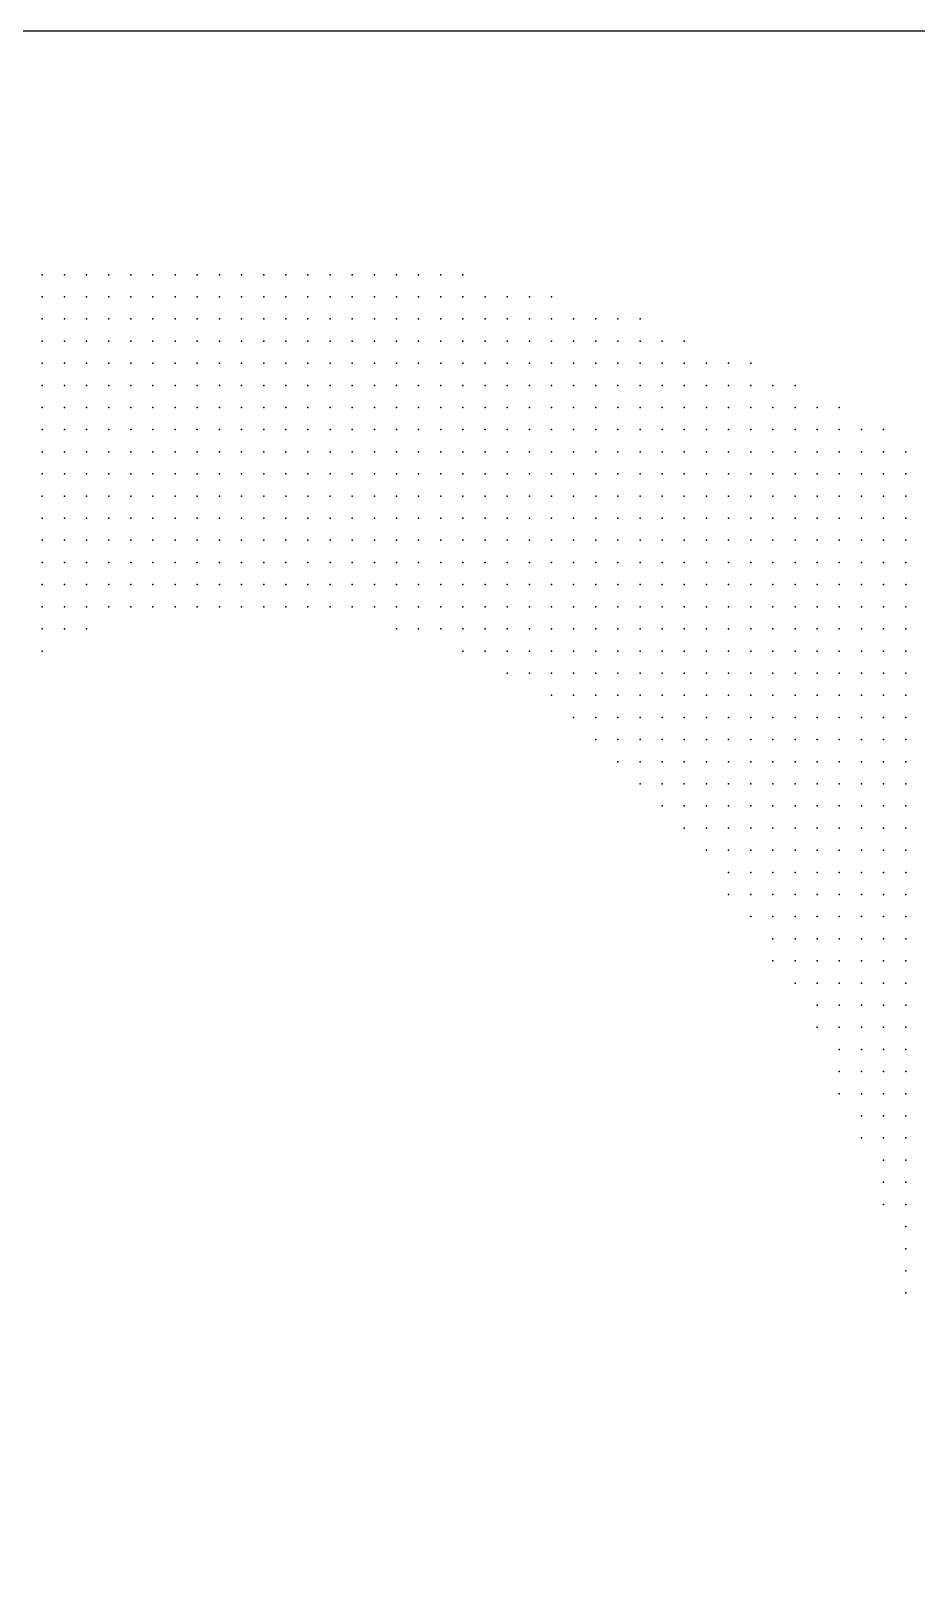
# Model space of a CAD drawing. Header units: millimetres. Extents: x 2848 to 6961, y 1568 to 7914.
# Drawn here: x 3508.8 to 3548.8, y 1649.8 to 1720.3 of the extents above; entities that cross this region are included whole.
import ezdxf

# ---------------------------------------------------------------- set-up
doc = ezdxf.new("R2010")
doc.units = ezdxf.units.MM
doc.header["$PDSIZE"] = -2

msp = doc.modelspace()

# ---------------------------------------------------------------- linework, layer by layer
msp.add_lwpolyline([(3448.282, 1580.289), (3588.282, 1580.289), (3588.282, 1720.289), (3448.282, 1720.289)], close=True)
at = {"color": 240, "true_color": 0xff1a2e}
for p in [(3509.282, 1709.289), (3510.282, 1709.289), (3511.282, 1709.289), (3512.282, 1709.289), (3513.282, 1709.289), (3514.282, 1709.289), (3515.282, 1709.289), (3516.282, 1709.289), (3517.282, 1709.289), (3518.282, 1709.289), (3519.282, 1709.289), (3520.282, 1709.289), (3521.282, 1709.289), (3522.282, 1709.289), (3523.282, 1709.289), (3524.282, 1709.289), (3525.282, 1709.289), (3526.282, 1709.289), (3527.282, 1709.289), (3528.282, 1709.289), (3509.282, 1708.289), (3510.282, 1708.289), (3511.282, 1708.289), (3512.282, 1708.289), (3513.282, 1708.289), (3514.282, 1708.289), (3515.282, 1708.289), (3516.282, 1708.289), (3517.282, 1708.289), (3518.282, 1708.289), (3519.282, 1708.289), (3520.282, 1708.289), (3521.282, 1708.289), (3522.282, 1708.289), (3523.282, 1708.289), (3524.282, 1708.289), (3525.282, 1708.289), (3526.282, 1708.289), (3527.282, 1708.289), (3528.282, 1708.289), (3529.282, 1708.289), (3530.282, 1708.289), (3531.282, 1708.289), (3532.282, 1708.289), (3509.282, 1707.289), (3510.282, 1707.289), (3511.282, 1707.289), (3512.282, 1707.289), (3513.282, 1707.289), (3514.282, 1707.289), (3515.282, 1707.289), (3516.282, 1707.289), (3517.282, 1707.289), (3518.282, 1707.289), (3519.282, 1707.289), (3520.282, 1707.289), (3521.282, 1707.289), (3522.282, 1707.289), (3523.282, 1707.289), (3524.282, 1707.289), (3525.282, 1707.289), (3526.282, 1707.289), (3527.282, 1707.289), (3528.282, 1707.289), (3529.282, 1707.289), (3530.282, 1707.289), (3531.282, 1707.289), (3532.282, 1707.289), (3533.282, 1707.289), (3534.282, 1707.289), (3535.282, 1707.289), (3536.282, 1707.289), (3509.282, 1706.289), (3510.282, 1706.289), (3511.282, 1706.289), (3512.282, 1706.289), (3513.282, 1706.289), (3514.282, 1706.289), (3515.282, 1706.289), (3516.282, 1706.289), (3517.282, 1706.289), (3518.282, 1706.289), (3519.282, 1706.289), (3520.282, 1706.289), (3521.282, 1706.289), (3522.282, 1706.289), (3523.282, 1706.289), (3524.282, 1706.289), (3525.282, 1706.289), (3526.282, 1706.289), (3527.282, 1706.289), (3528.282, 1706.289), (3529.282, 1706.289), (3530.282, 1706.289), (3531.282, 1706.289), (3532.282, 1706.289), (3533.282, 1706.289), (3534.282, 1706.289), (3535.282, 1706.289), (3536.282, 1706.289), (3537.282, 1706.289), (3538.282, 1706.289), (3509.282, 1705.289), (3510.282, 1705.289), (3511.282, 1705.289), (3512.282, 1705.289), (3513.282, 1705.289), (3514.282, 1705.289), (3515.282, 1705.289), (3516.282, 1705.289), (3517.282, 1705.289), (3518.282, 1705.289), (3519.282, 1705.289), (3520.282, 1705.289), (3521.282, 1705.289), (3522.282, 1705.289), (3523.282, 1705.289), (3524.282, 1705.289), (3525.282, 1705.289), (3526.282, 1705.289), (3527.282, 1705.289), (3528.282, 1705.289), (3529.282, 1705.289), (3530.282, 1705.289), (3531.282, 1705.289), (3532.282, 1705.289), (3533.282, 1705.289), (3534.282, 1705.289), (3535.282, 1705.289), (3536.282, 1705.289), (3537.282, 1705.289), (3538.282, 1705.289), (3539.282, 1705.289), (3540.282, 1705.289), (3541.282, 1705.289), (3510.282, 1704.289), (3512.282, 1704.289), (3513.282, 1704.289), (3514.282, 1704.289), (3515.282, 1704.289), (3517.282, 1704.289), (3518.282, 1704.289), (3519.282, 1704.289), (3520.282, 1704.289), (3521.282, 1704.289), (3523.282, 1704.289), (3526.282, 1704.289), (3528.282, 1704.289), (3530.282, 1704.289), (3536.282, 1704.289), (3537.282, 1704.289), (3538.282, 1704.289), (3539.282, 1704.289), (3540.282, 1704.289), (3541.282, 1704.289), (3542.282, 1704.289), (3543.282, 1704.289), (3509.282, 1703.289), (3510.282, 1703.289), (3511.282, 1703.289), (3512.282, 1703.289), (3513.282, 1703.289), (3514.282, 1703.289), (3515.282, 1703.289), (3516.282, 1703.289), (3517.282, 1703.289), (3518.282, 1703.289), (3519.282, 1703.289), (3520.282, 1703.289), (3522.282, 1703.289), (3536.282, 1703.289), (3537.282, 1703.289), (3538.282, 1703.289), (3539.282, 1703.289), (3540.282, 1703.289), (3541.282, 1703.289), (3542.282, 1703.289), (3543.282, 1703.289), (3544.282, 1703.289), (3545.282, 1703.289), (3509.282, 1702.289), (3510.282, 1702.289), (3511.282, 1702.289), (3513.282, 1702.289), (3515.282, 1702.289), (3516.282, 1702.289), (3517.282, 1702.289), (3518.282, 1702.289), (3519.282, 1702.289), (3520.282, 1702.289), (3538.282, 1702.289), (3547.282, 1702.289), (3510.282, 1701.289), (3511.282, 1701.289), (3513.282, 1701.289), (3514.282, 1701.289), (3515.282, 1701.289), (3516.282, 1701.289), (3520.282, 1701.289), (3509.282, 1700.289), (3510.282, 1700.289), (3512.282, 1700.289), (3510.282, 1699.289), (3511.282, 1699.289), (3512.282, 1699.289), (3513.282, 1699.289), (3510.282, 1698.289), (3511.282, 1698.289), (3513.282, 1698.289), (3509.282, 1697.289)]:
    msp.add_point(p, dxfattribs=at)
at = {"color": 240, "true_color": 0xff1b2f}
for p in [(3509.282, 1704.289), (3525.282, 1704.289), (3523.282, 1702.289), (3511.282, 1700.289), (3515.282, 1699.289)]:
    msp.add_point(p, dxfattribs=at)
at = {"color": 240, "true_color": 0xfe192d}
for p in [(3511.282, 1704.289), (3516.282, 1704.289), (3524.282, 1704.289), (3527.282, 1704.289), (3529.282, 1704.289), (3521.282, 1703.289), (3518.282, 1701.289), (3513.282, 1700.289), (3509.282, 1699.289)]:
    msp.add_point(p, dxfattribs=at)
at = {"color": 240, "true_color": 0xff1b30}
for p in [(3522.282, 1704.289), (3523.282, 1703.289), (3541.282, 1702.289), (3516.282, 1699.289)]:
    msp.add_point(p, dxfattribs=at)
at = {"color": 240, "true_color": 0xfd1a2d}
for p in [(3531.282, 1704.289), (3525.282, 1703.289), (3526.282, 1703.289), (3512.282, 1702.289), (3521.282, 1702.289), (3522.282, 1702.289), (3515.282, 1700.289), (3515.282, 1698.289)]:
    msp.add_point(p, dxfattribs=at)
at = {"color": 240, "true_color": 0xff1a2f}
for p in [(3532.282, 1704.289), (3529.282, 1703.289), (3530.282, 1703.289), (3523.282, 1701.289), (3514.282, 1700.289), (3517.282, 1700.289), (3511.282, 1696.289)]:
    msp.add_point(p, dxfattribs=at)
at = {"color": 240, "true_color": 0xfe192e}
for p in [(3533.282, 1704.289), (3511.282, 1697.289), (3509.282, 1696.289)]:
    msp.add_point(p, dxfattribs=at)
at = {"color": 240, "true_color": 0xfe1b2f}
for p in [(3534.282, 1704.289), (3527.282, 1703.289), (3524.282, 1702.289), (3517.282, 1699.289)]:
    msp.add_point(p, dxfattribs=at)
at = {"color": 240, "true_color": 0xfa1b2d}
msp.add_point((3535.282, 1704.289), dxfattribs=at)
at = {"color": 240, "true_color": 0xfe1b2e}
for p in [(3524.282, 1703.289), (3514.282, 1702.289), (3509.282, 1701.289), (3517.282, 1701.289), (3509.282, 1698.289)]:
    msp.add_point(p, dxfattribs=at)
at = {"color": 240, "true_color": 0xfd1a2e}
for p in [(3528.282, 1703.289), (3510.282, 1697.289)]:
    msp.add_point(p, dxfattribs=at)
at = {"color": 240, "true_color": 0xff1a31}
msp.add_point((3531.282, 1703.289), dxfattribs=at)
at = {"color": 240, "true_color": 0xff1b32}
for p in [(3532.282, 1703.289), (3535.282, 1703.289)]:
    msp.add_point(p, dxfattribs=at)
at = {"color": 240, "true_color": 0xfc1a2e}
for p in [(3533.282, 1703.289), (3534.282, 1703.289), (3513.282, 1697.289)]:
    msp.add_point(p, dxfattribs=at)
at = {"color": 240, "true_color": 0xfe1c32}
msp.add_point((3525.282, 1702.289), dxfattribs=at)
at = {"color": 240, "true_color": 0xff1c30}
for p in [(3526.282, 1702.289), (3521.282, 1701.289), (3522.282, 1701.289)]:
    msp.add_point(p, dxfattribs=at)
at = {"color": 240, "true_color": 0xff1d30}
for p in [(3527.282, 1702.289), (3519.282, 1700.289)]:
    msp.add_point(p, dxfattribs=at)
at = {"color": 240, "true_color": 0xff1c2f}
for p in [(3528.282, 1702.289), (3512.282, 1701.289)]:
    msp.add_point(p, dxfattribs=at)
at = {"color": 240, "true_color": 0xfd1c2e}
for p in [(3529.282, 1702.289), (3539.282, 1702.289)]:
    msp.add_point(p, dxfattribs=at)
at = {"color": 240, "true_color": 0xfa182c}
msp.add_point((3530.282, 1702.289), dxfattribs=at)
at = {"color": 240, "true_color": 0xf7182a}
msp.add_point((3531.282, 1702.289), dxfattribs=at)
at = {"color": 240, "true_color": 0xf51628}
msp.add_point((3532.282, 1702.289), dxfattribs=at)
at = {"color": 240, "true_color": 0xf11728}
msp.add_point((3533.282, 1702.289), dxfattribs=at)
at = {"color": 240, "true_color": 0xf1162a}
msp.add_point((3534.282, 1702.289), dxfattribs=at)
at = {"color": 240, "true_color": 0xf51629}
msp.add_point((3535.282, 1702.289), dxfattribs=at)
at = {"color": 240, "true_color": 0xf61729}
msp.add_point((3536.282, 1702.289), dxfattribs=at)
at = {"color": 240, "true_color": 0xfb1a2c}
for p in [(3537.282, 1702.289), (3516.282, 1700.289)]:
    msp.add_point(p, dxfattribs=at)
at = {"color": 240, "true_color": 0xff1d31}
for p in [(3540.282, 1702.289), (3544.282, 1701.289), (3514.282, 1698.289), (3512.282, 1697.289)]:
    msp.add_point(p, dxfattribs=at)
at = {"color": 240, "true_color": 0xff1e34}
msp.add_point((3542.282, 1702.289), dxfattribs=at)
at = {"color": 240, "true_color": 0xff1e32}
msp.add_point((3543.282, 1702.289), dxfattribs=at)
at = {"color": 240, "true_color": 0xfd1125}
msp.add_point((3544.282, 1702.289), dxfattribs=at)
at = {"color": 240, "true_color": 0xfe0d20}
msp.add_point((3545.282, 1702.289), dxfattribs=at)
at = {"color": 13, "true_color": 0xff4658}
msp.add_point((3546.282, 1702.289), dxfattribs=at)
at = {"color": 240, "true_color": 0xfc192c}
for p in [(3519.282, 1701.289), (3512.282, 1698.289)]:
    msp.add_point(p, dxfattribs=at)
at = {"color": 240, "true_color": 0xf5182a}
msp.add_point((3524.282, 1701.289), dxfattribs=at)
at = {"color": 242, "true_color": 0xe41422}
msp.add_point((3525.282, 1701.289), dxfattribs=at)
at = {"color": 242, "true_color": 0xd20e1a}
msp.add_point((3526.282, 1701.289), dxfattribs=at)
at = {"color": 12, "true_color": 0xc30b13}
msp.add_point((3527.282, 1701.289), dxfattribs=at)
at = {"color": 12, "true_color": 0xb7080d}
msp.add_point((3528.282, 1701.289), dxfattribs=at)
at = {"color": 14, "true_color": 0xab0507}
msp.add_point((3529.282, 1701.289), dxfattribs=at)
at = {"color": 14, "true_color": 0xa70407}
for p in [(3530.282, 1701.289), (3537.282, 1701.289), (3520.282, 1699.289)]:
    msp.add_point(p, dxfattribs=at)
at = {"color": 14, "true_color": 0xa20204}
for p in [(3531.282, 1701.289), (3536.282, 1701.289), (3521.282, 1698.289)]:
    msp.add_point(p, dxfattribs=at)
at = {"color": 14, "true_color": 0x9f0102}
for p in [(3532.282, 1701.289), (3535.282, 1701.289)]:
    msp.add_point(p, dxfattribs=at)
at = {"color": 14, "true_color": 0x9d0102}
for p in [(3533.282, 1701.289), (3534.282, 1701.289)]:
    msp.add_point(p, dxfattribs=at)
at = {"color": 14, "true_color": 0xae0508}
msp.add_point((3538.282, 1701.289), dxfattribs=at)
at = {"color": 12, "true_color": 0xb7060c}
msp.add_point((3539.282, 1701.289), dxfattribs=at)
at = {"color": 12, "true_color": 0xc40b13}
msp.add_point((3540.282, 1701.289), dxfattribs=at)
at = {"color": 242, "true_color": 0xd30f1b}
msp.add_point((3541.282, 1701.289), dxfattribs=at)
at = {"color": 242, "true_color": 0xe61322}
msp.add_point((3542.282, 1701.289), dxfattribs=at)
at = {"color": 240, "true_color": 0xf6192b}
msp.add_point((3543.282, 1701.289), dxfattribs=at)
at = {"color": 240, "true_color": 0xfe1f32}
msp.add_point((3545.282, 1701.289), dxfattribs=at)
at = {"color": 240, "true_color": 0xff1129}
msp.add_point((3546.282, 1701.289), dxfattribs=at)
at = {"color": 240, "true_color": 0xfe0f24}
msp.add_point((3547.282, 1701.289), dxfattribs=at)
at = {"color": 11, "true_color": 0xfd6270}
msp.add_point((3548.282, 1701.289), dxfattribs=at)
at = {"color": 240, "true_color": 0xfd1b2f}
msp.add_point((3518.282, 1700.289), dxfattribs=at)
at = {"color": 240, "true_color": 0xfc1b2d}
msp.add_point((3520.282, 1700.289), dxfattribs=at)
at = {"color": 242, "true_color": 0xe61421}
msp.add_point((3521.282, 1700.289), dxfattribs=at)
at = {"color": 242, "true_color": 0xcc0e1a}
msp.add_point((3522.282, 1700.289), dxfattribs=at)
at = {"color": 14, "true_color": 0xb1060c}
msp.add_point((3523.282, 1700.289), dxfattribs=at)
at = {"color": 14, "true_color": 0xa00203}
for p in [(3524.282, 1700.289), (3543.282, 1700.289), (3524.282, 1699.289), (3526.282, 1699.289), (3528.282, 1699.289), (3540.282, 1699.289), (3541.282, 1699.289), (3543.282, 1698.289)]:
    msp.add_point(p, dxfattribs=at)
at = {"color": 14, "true_color": 0x980000}
msp.add_point((3525.282, 1700.289), dxfattribs=at)
at = {"color": 14, "true_color": 0x970100}
msp.add_point((3526.282, 1700.289), dxfattribs=at)
at = {"color": 14, "true_color": 0x960000}
msp.add_point((3527.282, 1700.289), dxfattribs=at)
at = {"color": 14, "true_color": 0x950000}
msp.add_point((3528.282, 1700.289), dxfattribs=at)
at = {"color": 14, "true_color": 0x9a0000}
for p in [(3529.282, 1700.289), (3530.282, 1700.289), (3531.282, 1700.289), (3536.282, 1700.289), (3537.282, 1700.289), (3523.282, 1699.289), (3519.282, 1698.289)]:
    msp.add_point(p, dxfattribs=at)
at = {"color": 14, "true_color": 0x9b0000}
for p in [(3532.282, 1700.289), (3535.282, 1700.289)]:
    msp.add_point(p, dxfattribs=at)
at = {"color": 14, "true_color": 0x9c0001}
for p in [(3533.282, 1700.289), (3534.282, 1700.289)]:
    msp.add_point(p, dxfattribs=at)
at = {"color": 14, "true_color": 0x980201}
msp.add_point((3538.282, 1700.289), dxfattribs=at)
at = {"color": 14, "true_color": 0x950100}
msp.add_point((3539.282, 1700.289), dxfattribs=at)
at = {"color": 14, "true_color": 0x950101}
msp.add_point((3540.282, 1700.289), dxfattribs=at)
at = {"color": 14, "true_color": 0x990002}
msp.add_point((3541.282, 1700.289), dxfattribs=at)
at = {"color": 14, "true_color": 0x990100}
for p in [(3542.282, 1700.289), (3544.282, 1699.289), (3509.282, 1693.289)]:
    msp.add_point(p, dxfattribs=at)
at = {"color": 12, "true_color": 0xb6070e}
msp.add_point((3544.282, 1700.289), dxfattribs=at)
at = {"color": 242, "true_color": 0xcd0d1a}
msp.add_point((3545.282, 1700.289), dxfattribs=at)
at = {"color": 242, "true_color": 0xe91625}
msp.add_point((3546.282, 1700.289), dxfattribs=at)
at = {"color": 240, "true_color": 0xfe1d2f}
msp.add_point((3547.282, 1700.289), dxfattribs=at)
at = {"color": 240, "true_color": 0xff0f25}
msp.add_point((3548.282, 1700.289), dxfattribs=at)
at = {"color": 240, "true_color": 0xfc192a}
msp.add_point((3514.282, 1699.289), dxfattribs=at)
at = {"color": 242, "true_color": 0xe81524}
msp.add_point((3518.282, 1699.289), dxfattribs=at)
at = {"color": 12, "true_color": 0xc50d15}
msp.add_point((3519.282, 1699.289), dxfattribs=at)
at = {"color": 14, "true_color": 0x9b0101}
for p in [(3521.282, 1699.289), (3546.282, 1699.289)]:
    msp.add_point(p, dxfattribs=at)
at = {"color": 14, "true_color": 0x960001}
for p in [(3522.282, 1699.289), (3545.282, 1699.289)]:
    msp.add_point(p, dxfattribs=at)
at = {"color": 14, "true_color": 0x9e0203}
for p in [(3525.282, 1699.289), (3529.282, 1699.289), (3530.282, 1699.289), (3531.282, 1699.289), (3532.282, 1699.289), (3533.282, 1699.289), (3534.282, 1699.289), (3535.282, 1699.289), (3536.282, 1699.289), (3537.282, 1699.289), (3538.282, 1699.289), (3542.282, 1699.289), (3524.282, 1698.289)]:
    msp.add_point(p, dxfattribs=at)
at = {"color": 14, "true_color": 0xa20106}
msp.add_point((3527.282, 1699.289), dxfattribs=at)
at = {"color": 14, "true_color": 0xa00105}
msp.add_point((3539.282, 1699.289), dxfattribs=at)
at = {"color": 14, "true_color": 0x9c0202}
for p in [(3543.282, 1699.289), (3518.282, 1698.289), (3520.282, 1698.289), (3547.282, 1698.289)]:
    msp.add_point(p, dxfattribs=at)
at = {"color": 14, "true_color": 0xad0407}
msp.add_point((3547.282, 1699.289), dxfattribs=at)
at = {"color": 12, "true_color": 0xc91217}
msp.add_point((3548.282, 1699.289), dxfattribs=at)
at = {"color": 242, "true_color": 0xdc101b}
msp.add_point((3516.282, 1698.289), dxfattribs=at)
at = {"color": 14, "true_color": 0xb20809}
msp.add_point((3517.282, 1698.289), dxfattribs=at)
at = {"color": 14, "true_color": 0x9f0304}
for p in [(3522.282, 1698.289), (3525.282, 1698.289), (3527.282, 1698.289), (3528.282, 1698.289), (3530.282, 1698.289), (3531.282, 1698.289), (3532.282, 1698.289), (3533.282, 1698.289), (3534.282, 1698.289), (3535.282, 1698.289), (3536.282, 1698.289), (3537.282, 1698.289), (3539.282, 1698.289), (3541.282, 1698.289), (3542.282, 1698.289), (3546.282, 1698.289), (3546.282, 1697.289), (3547.282, 1697.289)]:
    msp.add_point(p, dxfattribs=at)
at = {"color": 14, "true_color": 0xa10304}
for p in [(3523.282, 1698.289), (3526.282, 1698.289), (3540.282, 1698.289), (3544.282, 1698.289), (3545.282, 1698.289)]:
    msp.add_point(p, dxfattribs=at)
at = {"color": 14, "true_color": 0x9e0404}
msp.add_point((3529.282, 1698.289), dxfattribs=at)
at = {"color": 14, "true_color": 0x9f0503}
msp.add_point((3538.282, 1698.289), dxfattribs=at)
at = {"color": 14, "true_color": 0x9a0103}
for p in [(3548.282, 1698.289), (3516.282, 1697.289)]:
    msp.add_point(p, dxfattribs=at)
at = {"color": 242, "true_color": 0xd6111b}
msp.add_point((3514.282, 1697.289), dxfattribs=at)
at = {"color": 14, "true_color": 0xab060a}
msp.add_point((3515.282, 1697.289), dxfattribs=at)
at = {"color": 14, "true_color": 0x9d0303}
msp.add_point((3517.282, 1697.289), dxfattribs=at)
at = {"color": 14, "true_color": 0xa20405}
for p in [(3518.282, 1697.289), (3528.282, 1697.289)]:
    msp.add_point(p, dxfattribs=at)
at = {"color": 14, "true_color": 0xa30506}
for p in [(3519.282, 1697.289), (3527.282, 1696.289), (3528.282, 1696.289), (3529.282, 1696.289)]:
    msp.add_point(p, dxfattribs=at)
at = {"color": 14, "true_color": 0xa20307}
msp.add_point((3520.282, 1697.289), dxfattribs=at)
at = {"color": 14, "true_color": 0x9f0505}
for p in [(3521.282, 1697.289), (3526.282, 1697.289)]:
    msp.add_point(p, dxfattribs=at)
at = {"color": 14, "true_color": 0xa00405}
for p in [(3522.282, 1697.289), (3523.282, 1697.289), (3524.282, 1697.289), (3525.282, 1697.289), (3527.282, 1697.289), (3529.282, 1697.289), (3530.282, 1697.289), (3531.282, 1697.289), (3532.282, 1697.289), (3533.282, 1697.289), (3534.282, 1697.289), (3535.282, 1697.289), (3536.282, 1697.289), (3537.282, 1697.289), (3538.282, 1697.289), (3539.282, 1697.289), (3541.282, 1697.289), (3542.282, 1697.289), (3543.282, 1697.289), (3544.282, 1697.289), (3545.282, 1697.289)]:
    msp.add_point(p, dxfattribs=at)
at = {"color": 14, "true_color": 0xa00606}
for p in [(3540.282, 1697.289), (3533.282, 1696.289), (3534.282, 1696.289)]:
    msp.add_point(p, dxfattribs=at)
at = {"color": 14, "true_color": 0xa10508}
msp.add_point((3548.282, 1697.289), dxfattribs=at)
at = {"color": 240, "true_color": 0xfe1c30}
for p in [(3510.282, 1696.289), (3509.282, 1695.289)]:
    msp.add_point(p, dxfattribs=at)
at = {"color": 242, "true_color": 0xdf1221}
msp.add_point((3512.282, 1696.289), dxfattribs=at)
at = {"color": 14, "true_color": 0xae080a}
msp.add_point((3513.282, 1696.289), dxfattribs=at)
at = {"color": 14, "true_color": 0x9c0403}
msp.add_point((3514.282, 1696.289), dxfattribs=at)
at = {"color": 14, "true_color": 0xa00503}
msp.add_point((3515.282, 1696.289), dxfattribs=at)
at = {"color": 14, "true_color": 0xa50704}
msp.add_point((3516.282, 1696.289), dxfattribs=at)
at = {"color": 14, "true_color": 0xa20806}
msp.add_point((3517.282, 1696.289), dxfattribs=at)
at = {"color": 14, "true_color": 0xa30708}
for p in [(3518.282, 1696.289), (3519.282, 1696.289)]:
    msp.add_point(p, dxfattribs=at)
at = {"color": 14, "true_color": 0xa20705}
for p in [(3520.282, 1696.289), (3522.282, 1695.289)]:
    msp.add_point(p, dxfattribs=at)
at = {"color": 14, "true_color": 0xa20607}
for p in [(3521.282, 1696.289), (3523.282, 1696.289)]:
    msp.add_point(p, dxfattribs=at)
at = {"color": 14, "true_color": 0xa30504}
msp.add_point((3522.282, 1696.289), dxfattribs=at)
at = {"color": 14, "true_color": 0xa10506}
for p in [(3524.282, 1696.289), (3525.282, 1696.289), (3526.282, 1696.289), (3530.282, 1696.289), (3531.282, 1696.289), (3532.282, 1696.289), (3535.282, 1696.289), (3536.282, 1696.289), (3537.282, 1696.289), (3539.282, 1696.289), (3540.282, 1696.289), (3541.282, 1696.289), (3543.282, 1696.289), (3544.282, 1696.289), (3545.282, 1696.289), (3547.282, 1696.289), (3548.282, 1696.289)]:
    msp.add_point(p, dxfattribs=at)
at = {"color": 14, "true_color": 0xa20609}
for p in [(3538.282, 1696.289), (3546.282, 1696.289)]:
    msp.add_point(p, dxfattribs=at)
at = {"color": 14, "true_color": 0xa10604}
msp.add_point((3542.282, 1696.289), dxfattribs=at)
at = {"color": 240, "true_color": 0xef1627}
msp.add_point((3510.282, 1695.289), dxfattribs=at)
at = {"color": 12, "true_color": 0xbb0c11}
msp.add_point((3511.282, 1695.289), dxfattribs=at)
at = {"color": 14, "true_color": 0x9e0905}
msp.add_point((3512.282, 1695.289), dxfattribs=at)
at = {"color": 14, "true_color": 0xa50a08}
for p in [(3513.282, 1695.289), (3510.282, 1694.289)]:
    msp.add_point(p, dxfattribs=at)
at = {"color": 14, "true_color": 0xa50706}
for p in [(3514.282, 1695.289), (3533.282, 1695.289), (3534.282, 1695.289), (3522.282, 1694.289), (3529.282, 1694.289), (3530.282, 1694.289), (3531.282, 1694.289), (3532.282, 1694.289), (3533.282, 1694.289), (3534.282, 1694.289), (3535.282, 1694.289), (3536.282, 1694.289), (3537.282, 1694.289), (3538.282, 1694.289), (3539.282, 1694.289), (3540.282, 1694.289), (3541.282, 1694.289), (3542.282, 1694.289), (3543.282, 1694.289), (3544.282, 1694.289), (3545.282, 1694.289), (3542.282, 1693.289), (3543.282, 1693.289)]:
    msp.add_point(p, dxfattribs=at)
at = {"color": 14, "true_color": 0xa40102}
msp.add_point((3515.282, 1695.289), dxfattribs=at)
at = {"color": 14, "true_color": 0xa00000}
for p in [(3516.282, 1695.289), (3519.282, 1695.289), (3520.282, 1695.289)]:
    msp.add_point(p, dxfattribs=at)
at = {"color": 14, "true_color": 0xa00201}
msp.add_point((3517.282, 1695.289), dxfattribs=at)
at = {"color": 14, "true_color": 0x9f0100}
for p in [(3518.282, 1695.289), (3512.282, 1694.289), (3523.282, 1694.289), (3524.282, 1694.289), (3527.282, 1693.289)]:
    msp.add_point(p, dxfattribs=at)
at = {"color": 14, "true_color": 0xa30100}
msp.add_point((3521.282, 1695.289), dxfattribs=at)
at = {"color": 14, "true_color": 0xa70908}
for p in [(3523.282, 1695.289), (3524.282, 1695.289), (3530.282, 1693.289)]:
    msp.add_point(p, dxfattribs=at)
at = {"color": 14, "true_color": 0xa40907}
msp.add_point((3525.282, 1695.289), dxfattribs=at)
at = {"color": 14, "true_color": 0xa40605}
for p in [(3526.282, 1695.289), (3527.282, 1695.289), (3529.282, 1695.289), (3530.282, 1695.289), (3531.282, 1695.289), (3532.282, 1695.289), (3535.282, 1695.289), (3536.282, 1695.289), (3537.282, 1695.289), (3538.282, 1695.289), (3539.282, 1695.289), (3540.282, 1695.289), (3542.282, 1695.289), (3543.282, 1695.289), (3544.282, 1695.289), (3545.282, 1695.289), (3548.282, 1695.289)]:
    msp.add_point(p, dxfattribs=at)
at = {"color": 14, "true_color": 0xa30806}
msp.add_point((3528.282, 1695.289), dxfattribs=at)
at = {"color": 14, "true_color": 0xa40607}
msp.add_point((3541.282, 1695.289), dxfattribs=at)
at = {"color": 14, "true_color": 0xa50505}
msp.add_point((3546.282, 1695.289), dxfattribs=at)
at = {"color": 14, "true_color": 0xa20703}
msp.add_point((3547.282, 1695.289), dxfattribs=at)
at = {"color": 242, "true_color": 0xd6141d}
msp.add_point((3509.282, 1694.289), dxfattribs=at)
at = {"color": 14, "true_color": 0x9f0000}
for p in [(3511.282, 1694.289), (3513.282, 1694.289), (3525.282, 1694.289)]:
    msp.add_point(p, dxfattribs=at)
at = {"color": 14, "true_color": 0xa10101}
msp.add_point((3514.282, 1694.289), dxfattribs=at)
at = {"color": 24, "true_color": 0xaa1413}
msp.add_point((3515.282, 1694.289), dxfattribs=at)
at = {"color": 24, "true_color": 0xb12725}
msp.add_point((3516.282, 1694.289), dxfattribs=at)
at = {"color": 15, "true_color": 0xb63434}
msp.add_point((3517.282, 1694.289), dxfattribs=at)
at = {"color": 15, "true_color": 0xb63839}
msp.add_point((3518.282, 1694.289), dxfattribs=at)
at = {"color": 15, "true_color": 0xb83636}
msp.add_point((3519.282, 1694.289), dxfattribs=at)
at = {"color": 24, "true_color": 0xb02c2a}
msp.add_point((3520.282, 1694.289), dxfattribs=at)
at = {"color": 24, "true_color": 0xab1919}
msp.add_point((3521.282, 1694.289), dxfattribs=at)
at = {"color": 14, "true_color": 0xa60807}
for p in [(3526.282, 1694.289), (3532.282, 1693.289), (3534.282, 1693.289), (3536.282, 1693.289), (3538.282, 1693.289), (3539.282, 1693.289), (3540.282, 1693.289), (3541.282, 1693.289), (3544.282, 1693.289), (3545.282, 1693.289), (3546.282, 1693.289), (3547.282, 1693.289), (3548.282, 1693.289)]:
    msp.add_point(p, dxfattribs=at)
at = {"color": 14, "true_color": 0xa80a09}
for p in [(3527.282, 1694.289), (3532.282, 1692.289), (3535.282, 1692.289), (3536.282, 1692.289), (3537.282, 1692.289), (3538.282, 1692.289), (3539.282, 1692.289), (3540.282, 1692.289), (3541.282, 1692.289), (3542.282, 1692.289), (3543.282, 1692.289), (3544.282, 1692.289), (3545.282, 1692.289), (3546.282, 1692.289), (3547.282, 1692.289), (3548.282, 1692.289)]:
    msp.add_point(p, dxfattribs=at)
at = {"color": 14, "true_color": 0xa70707}
for p in [(3528.282, 1694.289), (3531.282, 1693.289)]:
    msp.add_point(p, dxfattribs=at)
at = {"color": 14, "true_color": 0xa30804}
msp.add_point((3546.282, 1694.289), dxfattribs=at)
at = {"color": 14, "true_color": 0xa50708}
for p in [(3547.282, 1694.289), (3548.282, 1694.289)]:
    msp.add_point(p, dxfattribs=at)
at = {"color": 14, "true_color": 0xa10000}
msp.add_point((3510.282, 1693.289), dxfattribs=at)
at = {"color": 24, "true_color": 0xb12322}
for p in [(3511.282, 1693.289), (3509.282, 1692.289)]:
    msp.add_point(p, dxfattribs=at)
at = {"color": 15, "true_color": 0xb7332f}
msp.add_point((3525.282, 1693.289), dxfattribs=at)
at = {"color": 14, "true_color": 0xa50301}
msp.add_point((3526.282, 1693.289), dxfattribs=at)
at = {"color": 14, "true_color": 0xa60402}
msp.add_point((3528.282, 1693.289), dxfattribs=at)
at = {"color": 14, "true_color": 0xa80d0b}
msp.add_point((3529.282, 1693.289), dxfattribs=at)
at = {"color": 14, "true_color": 0xa70805}
msp.add_point((3533.282, 1693.289), dxfattribs=at)
at = {"color": 14, "true_color": 0xa70709}
msp.add_point((3535.282, 1693.289), dxfattribs=at)
at = {"color": 14, "true_color": 0xa60809}
msp.add_point((3537.282, 1693.289), dxfattribs=at)
at = {"color": 244, "true_color": 0xae1819}
for p in [(3528.282, 1692.289), (3530.282, 1691.289)]:
    msp.add_point(p, dxfattribs=at)
at = {"color": 14, "true_color": 0xa20000}
msp.add_point((3529.282, 1692.289), dxfattribs=at)
at = {"color": 14, "true_color": 0xa70405}
msp.add_point((3530.282, 1692.289), dxfattribs=at)
at = {"color": 14, "true_color": 0xaa0e0f}
msp.add_point((3531.282, 1692.289), dxfattribs=at)
at = {"color": 14, "true_color": 0xa80a07}
msp.add_point((3533.282, 1692.289), dxfattribs=at)
at = {"color": 14, "true_color": 0xa60a0b}
msp.add_point((3534.282, 1692.289), dxfattribs=at)
at = {"color": 14, "true_color": 0xa30000}
msp.add_point((3531.282, 1691.289), dxfattribs=at)
at = {"color": 14, "true_color": 0xac0d0a}
msp.add_point((3532.282, 1691.289), dxfattribs=at)
at = {"color": 14, "true_color": 0xab0b0b}
for p in [(3533.282, 1691.289), (3536.282, 1691.289), (3537.282, 1690.289), (3538.282, 1690.289), (3539.282, 1690.289), (3540.282, 1690.289), (3541.282, 1690.289), (3542.282, 1690.289), (3543.282, 1690.289), (3544.282, 1690.289), (3545.282, 1690.289), (3546.282, 1690.289), (3547.282, 1690.289), (3548.282, 1690.289)]:
    msp.add_point(p, dxfattribs=at)
at = {"color": 14, "true_color": 0xa90909}
msp.add_point((3534.282, 1691.289), dxfattribs=at)
at = {"color": 14, "true_color": 0xac090a}
msp.add_point((3535.282, 1691.289), dxfattribs=at)
at = {"color": 14, "true_color": 0xaa0a0a}
for p in [(3537.282, 1691.289), (3538.282, 1691.289), (3539.282, 1691.289), (3540.282, 1691.289), (3541.282, 1691.289), (3542.282, 1691.289), (3543.282, 1691.289), (3544.282, 1691.289), (3545.282, 1691.289), (3546.282, 1691.289), (3547.282, 1691.289), (3548.282, 1691.289)]:
    msp.add_point(p, dxfattribs=at)
at = {"color": 14, "true_color": 0xa60200}
msp.add_point((3532.282, 1690.289), dxfattribs=at)
at = {"color": 14, "true_color": 0xa60704}
msp.add_point((3533.282, 1690.289), dxfattribs=at)
at = {"color": 14, "true_color": 0xab0f10}
msp.add_point((3534.282, 1690.289), dxfattribs=at)
at = {"color": 14, "true_color": 0xaa0c0b}
msp.add_point((3535.282, 1690.289), dxfattribs=at)
at = {"color": 14, "true_color": 0xac0c0c}
for p in [(3536.282, 1690.289), (3537.282, 1689.289), (3538.282, 1689.289), (3539.282, 1689.289), (3540.282, 1689.289), (3541.282, 1689.289), (3542.282, 1689.289), (3543.282, 1689.289), (3544.282, 1689.289), (3545.282, 1689.289), (3546.282, 1689.289), (3547.282, 1689.289), (3548.282, 1689.289), (3541.282, 1688.289)]:
    msp.add_point(p, dxfattribs=at)
at = {"color": 244, "true_color": 0xb22124}
msp.add_point((3533.282, 1689.289), dxfattribs=at)
at = {"color": 14, "true_color": 0xa90101}
for p in [(3534.282, 1689.289), (3535.282, 1687.289), (3536.282, 1686.289), (3537.282, 1685.289), (3538.282, 1684.289), (3540.282, 1681.289)]:
    msp.add_point(p, dxfattribs=at)
at = {"color": 14, "true_color": 0xad1311}
msp.add_point((3535.282, 1689.289), dxfattribs=at)
at = {"color": 14, "true_color": 0xae0b0e}
msp.add_point((3536.282, 1689.289), dxfattribs=at)
at = {"color": 14, "true_color": 0xb10c0a}
for p in [(3534.282, 1688.289), (3539.282, 1683.289), (3541.282, 1682.289)]:
    msp.add_point(p, dxfattribs=at)
at = {"color": 14, "true_color": 0xa70000}
msp.add_point((3535.282, 1688.289), dxfattribs=at)
at = {"color": 14, "true_color": 0xb1120f}
for p in [(3536.282, 1688.289), (3542.282, 1684.289)]:
    msp.add_point(p, dxfattribs=at)
at = {"color": 14, "true_color": 0xad0d0d}
for p in [(3537.282, 1688.289), (3538.282, 1688.289), (3539.282, 1688.289), (3540.282, 1688.289), (3542.282, 1688.289), (3543.282, 1688.289), (3544.282, 1688.289), (3545.282, 1688.289), (3546.282, 1688.289), (3547.282, 1688.289), (3548.282, 1688.289)]:
    msp.add_point(p, dxfattribs=at)
at = {"color": 14, "true_color": 0xaa0000}
for p in [(3536.282, 1687.289), (3537.282, 1686.289)]:
    msp.add_point(p, dxfattribs=at)
at = {"color": 14, "true_color": 0xaf1110}
msp.add_point((3537.282, 1687.289), dxfattribs=at)
at = {"color": 14, "true_color": 0xaf0f0f}
for p in [(3538.282, 1687.289), (3539.282, 1687.289)]:
    msp.add_point(p, dxfattribs=at)
at = {"color": 14, "true_color": 0xae0e0e}
for p in [(3540.282, 1687.289), (3541.282, 1687.289), (3542.282, 1687.289), (3543.282, 1687.289), (3544.282, 1687.289), (3545.282, 1687.289), (3546.282, 1687.289), (3547.282, 1687.289), (3548.282, 1687.289)]:
    msp.add_point(p, dxfattribs=at)
at = {"color": 12, "true_color": 0xb31011}
for p in [(3538.282, 1686.289), (3541.282, 1684.289)]:
    msp.add_point(p, dxfattribs=at)
at = {"color": 14, "true_color": 0xb20f10}
for p in [(3539.282, 1686.289), (3540.282, 1685.289), (3545.282, 1685.289), (3546.282, 1685.289), (3547.282, 1685.289), (3548.282, 1685.289)]:
    msp.add_point(p, dxfattribs=at)
at = {"color": 14, "true_color": 0xb10e0f}
for p in [(3540.282, 1686.289), (3541.282, 1686.289), (3542.282, 1686.289), (3543.282, 1686.289), (3544.282, 1686.289), (3545.282, 1686.289), (3546.282, 1686.289), (3547.282, 1686.289), (3548.282, 1686.289)]:
    msp.add_point(p, dxfattribs=at)
at = {"color": 14, "true_color": 0xad0100}
msp.add_point((3538.282, 1685.289), dxfattribs=at)
at = {"color": 244, "true_color": 0xb41116}
msp.add_point((3539.282, 1685.289), dxfattribs=at)
at = {"color": 12, "true_color": 0xb30f0e}
msp.add_point((3541.282, 1685.289), dxfattribs=at)
at = {"color": 14, "true_color": 0xb20f12}
msp.add_point((3542.282, 1685.289), dxfattribs=at)
at = {"color": 12, "true_color": 0xb30f10}
msp.add_point((3543.282, 1685.289), dxfattribs=at)
at = {"color": 14, "true_color": 0xb01010}
msp.add_point((3544.282, 1685.289), dxfattribs=at)
at = {"color": 14, "true_color": 0xae0001}
msp.add_point((3539.282, 1684.289), dxfattribs=at)
at = {"color": 244, "true_color": 0xb41617}
msp.add_point((3540.282, 1684.289), dxfattribs=at)
at = {"color": 12, "true_color": 0xb41112}
for p in [(3543.282, 1684.289), (3544.282, 1684.289), (3546.282, 1684.289), (3547.282, 1684.289), (3548.282, 1684.289), (3546.282, 1683.289), (3547.282, 1683.289), (3548.282, 1683.289)]:
    msp.add_point(p, dxfattribs=at)
at = {"color": 12, "true_color": 0xb41114}
msp.add_point((3545.282, 1684.289), dxfattribs=at)
at = {"color": 14, "true_color": 0xb10104}
msp.add_point((3540.282, 1683.289), dxfattribs=at)
at = {"color": 12, "true_color": 0xb61616}
msp.add_point((3541.282, 1683.289), dxfattribs=at)
at = {"color": 12, "true_color": 0xb51110}
msp.add_point((3542.282, 1683.289), dxfattribs=at)
at = {"color": 14, "true_color": 0xb21212}
msp.add_point((3543.282, 1683.289), dxfattribs=at)
at = {"color": 14, "true_color": 0xb11111}
msp.add_point((3544.282, 1683.289), dxfattribs=at)
at = {"color": 12, "true_color": 0xb51112}
msp.add_point((3545.282, 1683.289), dxfattribs=at)
at = {"color": 22, "true_color": 0xc03231}
msp.add_point((3540.282, 1682.289), dxfattribs=at)
at = {"color": 244, "true_color": 0xb61618}
msp.add_point((3542.282, 1682.289), dxfattribs=at)
at = {"color": 12, "true_color": 0xb61314}
for p in [(3543.282, 1682.289), (3546.282, 1682.289), (3547.282, 1682.289), (3548.282, 1682.289)]:
    msp.add_point(p, dxfattribs=at)
at = {"color": 12, "true_color": 0xb71415}
for p in [(3544.282, 1682.289), (3542.282, 1681.289), (3545.282, 1681.289), (3546.282, 1681.289), (3547.282, 1681.289), (3548.282, 1681.289)]:
    msp.add_point(p, dxfattribs=at)
at = {"color": 12, "true_color": 0xb61213}
for p in [(3545.282, 1682.289), (3541.282, 1681.289)]:
    msp.add_point(p, dxfattribs=at)
at = {"color": 12, "true_color": 0xb81518}
msp.add_point((3543.282, 1681.289), dxfattribs=at)
at = {"color": 12, "true_color": 0xb51515}
msp.add_point((3544.282, 1681.289), dxfattribs=at)
at = {"color": 12, "true_color": 0xb30303}
for p in [(3541.282, 1680.289), (3542.282, 1680.289), (3542.282, 1678.289)]:
    msp.add_point(p, dxfattribs=at)
at = {"color": 242, "true_color": 0xb9191b}
msp.add_point((3543.282, 1680.289), dxfattribs=at)
at = {"color": 12, "true_color": 0xb81614}
msp.add_point((3544.282, 1680.289), dxfattribs=at)
at = {"color": 12, "true_color": 0xb91516}
for p in [(3545.282, 1680.289), (3546.282, 1680.289), (3547.282, 1680.289), (3548.282, 1680.289)]:
    msp.add_point(p, dxfattribs=at)
at = {"color": 13, "true_color": 0xc84845}
msp.add_point((3542.282, 1679.289), dxfattribs=at)
at = {"color": 12, "true_color": 0xb80c0c}
msp.add_point((3543.282, 1679.289), dxfattribs=at)
at = {"color": 242, "true_color": 0xbd181c}
msp.add_point((3544.282, 1679.289), dxfattribs=at)
at = {"color": 12, "true_color": 0xba1816}
for p in [(3545.282, 1679.289), (3546.282, 1679.289), (3547.282, 1679.289), (3548.282, 1679.289)]:
    msp.add_point(p, dxfattribs=at)
at = {"color": 12, "true_color": 0xb91313}
msp.add_point((3543.282, 1678.289), dxfattribs=at)
at = {"color": 12, "true_color": 0xbc1817}
for p in [(3544.282, 1678.289), (3545.282, 1678.289), (3546.282, 1678.289), (3547.282, 1678.289), (3548.282, 1678.289)]:
    msp.add_point(p, dxfattribs=at)
at = {"color": 12, "true_color": 0xb80808}
for p in [(3543.282, 1677.289), (3544.282, 1677.289), (3544.282, 1675.289)]:
    msp.add_point(p, dxfattribs=at)
at = {"color": 22, "true_color": 0xc11d1b}
msp.add_point((3545.282, 1677.289), dxfattribs=at)
at = {"color": 12, "true_color": 0xbd1918}
msp.add_point((3546.282, 1677.289), dxfattribs=at)
at = {"color": 242, "true_color": 0xbd191a}
msp.add_point((3547.282, 1677.289), dxfattribs=at)
at = {"color": 12, "true_color": 0xbe1818}
msp.add_point((3548.282, 1677.289), dxfattribs=at)
at = {"color": 22, "true_color": 0xc22423}
msp.add_point((3544.282, 1676.289), dxfattribs=at)
at = {"color": 12, "true_color": 0xbb1715}
msp.add_point((3545.282, 1676.289), dxfattribs=at)
at = {"color": 22, "true_color": 0xbd1b19}
for p in [(3546.282, 1676.289), (3547.282, 1676.289), (3545.282, 1673.289), (3546.282, 1673.289), (3545.282, 1672.289), (3546.282, 1672.289), (3546.282, 1671.289), (3546.282, 1670.289), (3547.282, 1668.289), (3547.282, 1667.289)]:
    msp.add_point(p, dxfattribs=at)
at = {"color": 22, "true_color": 0xbe1a19}
for p in [(3548.282, 1676.289), (3548.282, 1675.289)]:
    msp.add_point(p, dxfattribs=at)
at = {"color": 12, "true_color": 0xba0a0c}
msp.add_point((3545.282, 1675.289), dxfattribs=at)
at = {"color": 242, "true_color": 0xc11e1f}
msp.add_point((3546.282, 1675.289), dxfattribs=at)
at = {"color": 22, "true_color": 0xbe1a18}
msp.add_point((3547.282, 1675.289), dxfattribs=at)
at = {"color": 242, "true_color": 0xc32728}
msp.add_point((3545.282, 1674.289), dxfattribs=at)
at = {"color": 242, "true_color": 0xc0171a}
msp.add_point((3546.282, 1674.289), dxfattribs=at)
at = {"color": 22, "true_color": 0xc01c1b}
for p in [(3547.282, 1674.289), (3548.282, 1673.289)]:
    msp.add_point(p, dxfattribs=at)
at = {"color": 22, "true_color": 0xc11c1a}
msp.add_point((3548.282, 1674.289), dxfattribs=at)
at = {"color": 22, "true_color": 0xc22320}
msp.add_point((3547.282, 1673.289), dxfattribs=at)
at = {"color": 22, "true_color": 0xc31e1c}
msp.add_point((3547.282, 1672.289), dxfattribs=at)
at = {"color": 22, "true_color": 0xc31f1e}
msp.add_point((3548.282, 1672.289), dxfattribs=at)
at = {"color": 12, "true_color": 0xc01211}
msp.add_point((3547.282, 1671.289), dxfattribs=at)
at = {"color": 242, "true_color": 0xc62223}
msp.add_point((3548.282, 1671.289), dxfattribs=at)
at = {"color": 12, "true_color": 0xc21212}
msp.add_point((3547.282, 1670.289), dxfattribs=at)
at = {"color": 22, "true_color": 0xc82423}
msp.add_point((3548.282, 1670.289), dxfattribs=at)
at = {"color": 22, "true_color": 0xcb3534}
msp.add_point((3547.282, 1669.289), dxfattribs=at)
at = {"color": 22, "true_color": 0xc51d1c}
msp.add_point((3548.282, 1669.289), dxfattribs=at)
at = {"color": 12, "true_color": 0xc71314}
msp.add_point((3548.282, 1668.289), dxfattribs=at)
at = {"color": 12, "true_color": 0xc71717}
msp.add_point((3548.282, 1667.289), dxfattribs=at)
at = {"color": 22, "true_color": 0xd03231}
msp.add_point((3548.282, 1666.289), dxfattribs=at)
at = {"color": 22, "true_color": 0xca2020}
for p in [(3548.282, 1665.289), (3548.282, 1664.289), (3548.282, 1663.289)]:
    msp.add_point(p, dxfattribs=at)

doc.saveas('drawing.dxf')
